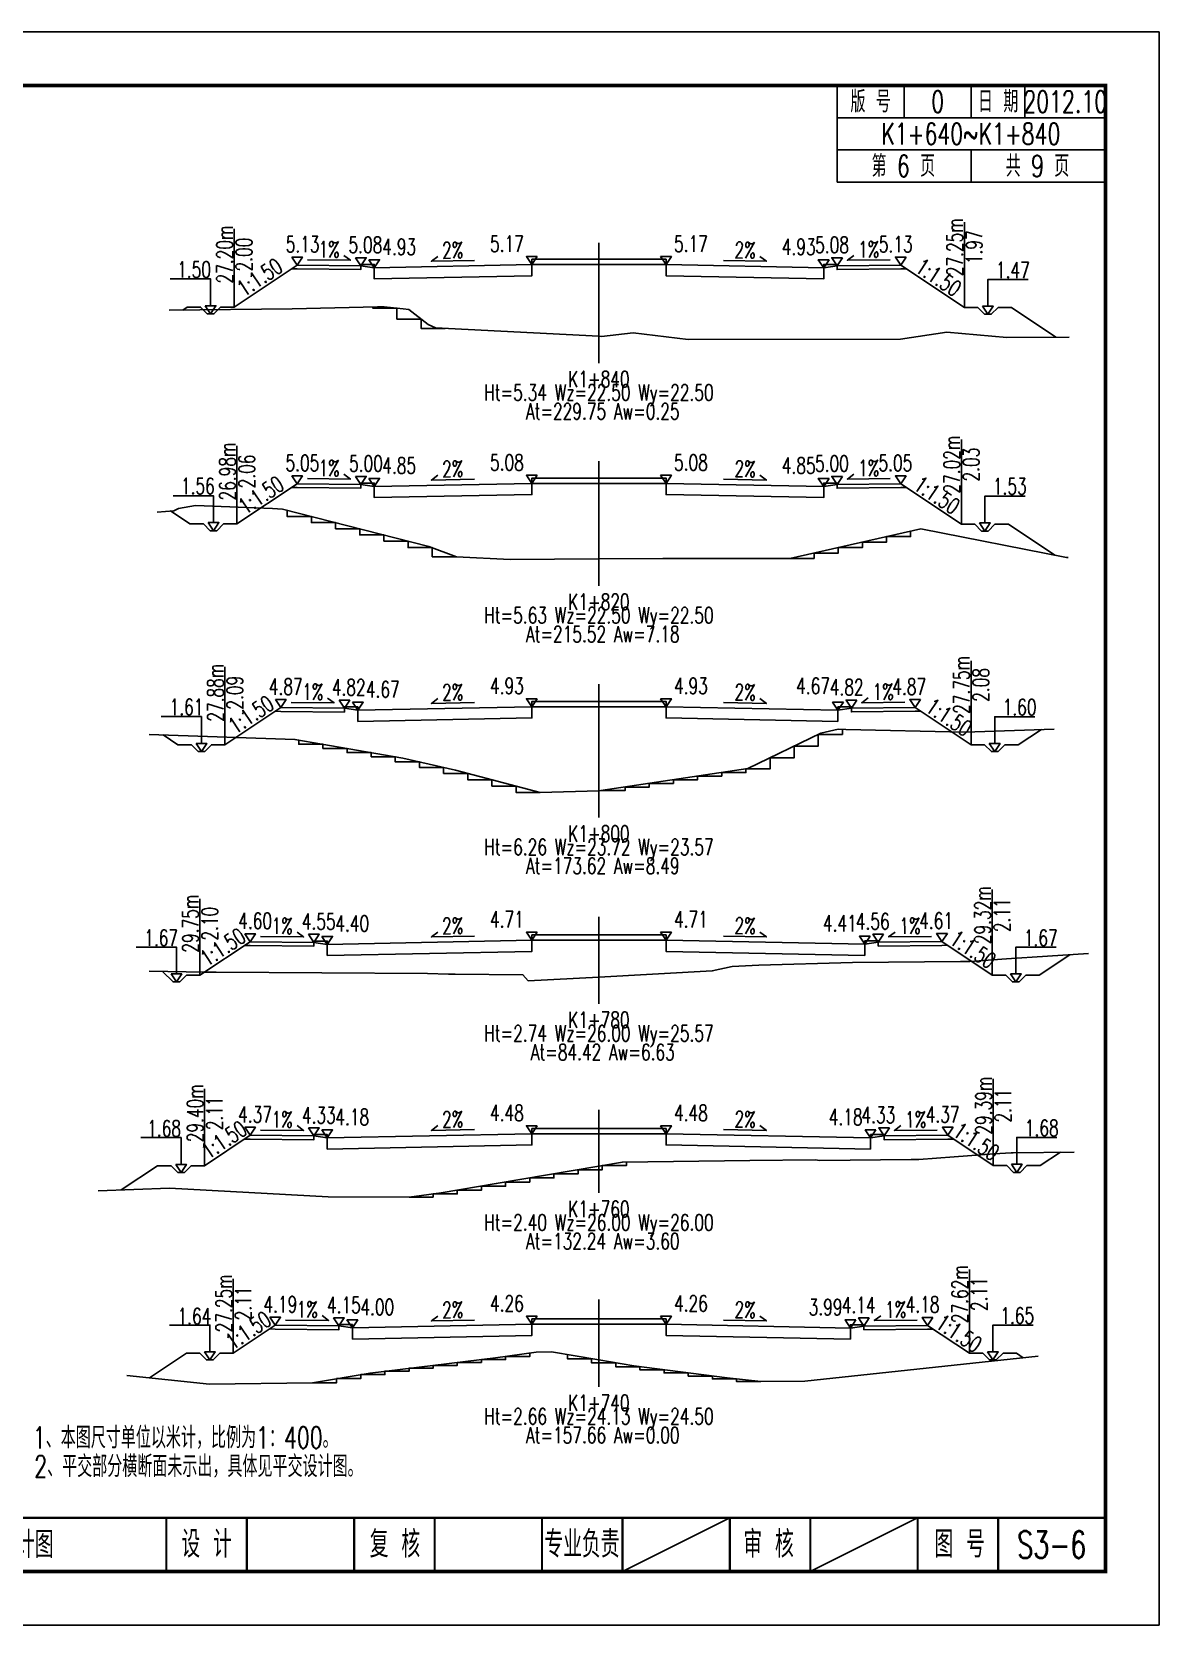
# Model space of a CAD drawing. Header units: inches. Extents: x 421 to 4881, y 2205 to 2769.
# Drawn here: x 3156 to 3366.1, y 2205.2 to 2502.2 of the extents above; entities that cross this region are included whole.
import ezdxf
from ezdxf.enums import TextEntityAlignment as Align

# ---------------------------------------------------------------- set-up
doc = ezdxf.new("R2010")
doc.units = ezdxf.units.IN
for name, color, linetype in [('dmx', 2, 'Continuous'), ('fengd', 3, 'Continuous'), ('lc', 3, 'Continuous'), ('shuju', 3, 'Continuous'), ('sjx', 1, 'Continuous'), ('zhix', 4, 'ByLayer'), ('右标高', 3, 'Continuous'), ('右标高1', 3, 'Continuous'), ('图框', 7, 'Continuous'), ('左标高', 3, 'Continuous'), ('左标高1', 3, 'Continuous'), ('阶梯', 4, 'Continuous'), ('附加板块标注A', 3, 'Continuous')]:
    doc.layers.add(name, color=color, linetype=linetype)
doc.styles.get("Standard").update_dxf_attribs({"font": 'simplex1.shx', "width": 0.7, "bigfont": 'hztxt.shx'})

# ---------------------------------------------------------------- blocks, each defined once
blk = doc.blocks.new('123')
blk.add_lwpolyline([(162.39, 2636.47), (162.39, 2933.47), (-257.61, 2933.47), (-257.61, 2636.47)], close=True)

msp = doc.modelspace()

# ---------------------------------------------------------------- linework, layer by layer
at = {"layer": 'dmx'}
for points in [[(3181.64, 2450.26), (3204.51, 2450.54), (3220.43, 2450.88), (3221.7, 2450.9), (3225.25, 2450.53), (3226.27, 2450.43), (3229.85, 2447.58), (3231.22, 2446.99), (3261.7, 2445.42), (3261.7, 2445.42), (3262.17, 2445.39), (3268.09, 2446.08), (3278.34, 2444.81), (3317.89, 2444.88), (3326.52, 2446.18), (3337.7, 2445.19), (3349.35, 2445.25)], [(3179.37, 2412.64), (3182.51, 2412.89), (3183.38, 2413.31), (3186.52, 2413.84), (3200.9, 2413.33), (3202.73, 2413.19), (3230.03, 2406.24), (3235.13, 2404.3), (3245.15, 2403.78), (3261.7, 2403.9), (3261.7, 2403.9), (3273.59, 2403.99), (3297.29, 2404), (3321.69, 2409.51), (3348.84, 2404.16), (3349.16, 2404.16)], [(3177.91, 2371.19), (3205.06, 2370.25), (3225.13, 2366.79), (3235, 2364.51), (3250.76, 2360.39), (3261.7, 2360.7), (3261.7, 2360.7), (3262.08, 2360.71), (3289.46, 2364.83), (3303.06, 2371.43), (3306.27, 2372.14), (3307.69, 2372.09), (3329.91, 2371.62), (3346.52, 2372.2)], [(3177.91, 2327.05), (3188.27, 2326.87), (3189.86, 2326.9), (3190.38, 2326.89), (3229.73, 2326.63), (3233.69, 2326.52), (3234.93, 2326.5), (3247.53, 2326.38), (3248.49, 2325.26), (3261.7, 2325.97), (3261.7, 2325.97), (3282.81, 2327.11), (3286.55, 2327.95), (3291.52, 2328.17), (3308.96, 2328.7), (3329.06, 2328.88), (3330.84, 2328.89), (3331.68, 2328.9), (3337.62, 2329.33), (3352.96, 2330.33)], [(3168.39, 2286.12), (3181.69, 2286.63), (3211.22, 2285.01), (3226.31, 2284.95), (3232.29, 2285.73), (3242.57, 2287.45), (3261.7, 2290.72), (3261.7, 2290.72), (3266.07, 2291.47), (3289.79, 2291.75), (3302.03, 2291.86), (3302.81, 2291.77), (3319.86, 2291.96), (3320.05, 2291.96), (3321.32, 2291.97), (3327.87, 2292.43), (3335.33, 2293.03), (3338.52, 2293.19), (3338.92, 2293.22), (3350.26, 2293.34)], [(3173.75, 2251.7), (3189.16, 2250.05), (3208.31, 2250.34), (3219.05, 2252.15), (3242.43, 2254.98), (3250.01, 2256.02), (3252.89, 2256.09), (3261.7, 2254.58), (3261.7, 2254.58), (3268.19, 2253.46), (3285.57, 2251.24), (3291.84, 2250.55), (3300.06, 2250.64), (3343.54, 2255.32)]]:
    msp.add_lwpolyline(points, dxfattribs=at)
at = {"layer": 'fengd'}
for points in [[(3249.2, 2458.76), (3249.2, 2459.76), (3261.7, 2459.76), (3261.7, 2459.76), (3274.2, 2459.76), (3274.2, 2458.76)], [(3217.33, 2458.55), (3217.33, 2458.8), (3219.83, 2458.8), (3219.83, 2458.17)], [(3306.08, 2458.55), (3306.08, 2458.8), (3303.58, 2458.8), (3303.58, 2458.17)], [(3217.33, 2417.78), (3217.33, 2418.03), (3219.83, 2418.03), (3219.83, 2417.4)], [(3249.2, 2417.99), (3249.2, 2418.99), (3261.7, 2418.99), (3261.7, 2418.99), (3274.2, 2418.99), (3274.2, 2417.99)], [(3306.08, 2417.78), (3306.08, 2418.03), (3303.58, 2418.03), (3303.58, 2417.4)], [(3214.28, 2376.07), (3214.28, 2376.32), (3216.78, 2376.32), (3216.78, 2375.69)], [(3249.2, 2376.34), (3249.2, 2377.34), (3261.7, 2377.34), (3261.7, 2377.34), (3274.2, 2377.34), (3274.2, 2376.34)], [(3308.75, 2376.08), (3308.75, 2376.33), (3306.25, 2376.33), (3306.25, 2375.7)], [(3208.58, 2332.43), (3208.58, 2332.68), (3211.08, 2332.68), (3211.08, 2332.05)], [(3249.2, 2332.82), (3249.2, 2333.82), (3261.7, 2333.82), (3261.7, 2333.82), (3274.2, 2333.82), (3274.2, 2332.82)], [(3313.75, 2332.45), (3313.75, 2332.7), (3311.25, 2332.7), (3311.25, 2332.08)], [(3208.58, 2296.34), (3208.58, 2296.59), (3211.08, 2296.59), (3211.08, 2295.97)], [(3249.2, 2296.73), (3249.2, 2297.73), (3261.7, 2297.73), (3261.7, 2297.73), (3274.2, 2297.73), (3274.2, 2296.73)], [(3314.83, 2296.34), (3314.83, 2296.59), (3312.33, 2296.59), (3312.33, 2295.97)], [(3213.25, 2260.93), (3213.25, 2261.18), (3215.75, 2261.18), (3215.75, 2260.56)], [(3249.2, 2261.23), (3249.2, 2262.23), (3261.7, 2262.23), (3261.7, 2262.23), (3274.2, 2262.23), (3274.2, 2261.23)], [(3311.08, 2260.91), (3311.08, 2261.16), (3308.58, 2261.16), (3308.58, 2260.54)]]:
    msp.add_lwpolyline(points, dxfattribs=at)
at = {"layer": 'lc'}
for points in [[(3249.2, 2458.76), (3249.2, 2456.68), (3219.83, 2456.1), (3219.83, 2458.17), (3217.33, 2458.55), (3217.33, 2457.85), (3205.45, 2457.97), (3204.42, 2457.98)], [(3274.2, 2458.76), (3274.2, 2456.68), (3303.58, 2456.1), (3303.58, 2458.17), (3306.08, 2458.55), (3306.08, 2457.85), (3317.95, 2457.97), (3318.98, 2457.98)], [(3249.2, 2417.99), (3249.2, 2415.91), (3219.83, 2415.33), (3219.83, 2417.4), (3217.33, 2417.78), (3217.33, 2417.08), (3205.45, 2417.19), (3204.42, 2417.2)], [(3274.2, 2417.99), (3274.2, 2415.91), (3303.58, 2415.33), (3303.58, 2417.4), (3306.08, 2417.78), (3306.08, 2417.08), (3317.95, 2417.19), (3318.98, 2417.2)], [(3216.78, 2373.62), (3216.78, 2375.69), (3214.28, 2376.07), (3214.28, 2375.37), (3202.4, 2375.49), (3201.37, 2375.5)], [(3249.2, 2376.34), (3249.2, 2374.27), (3216.78, 2373.62)], [(3274.2, 2376.34), (3274.2, 2374.27), (3306.25, 2373.63)], [(3306.25, 2373.63), (3306.25, 2375.7), (3308.75, 2376.08), (3308.75, 2375.38), (3320.63, 2375.5), (3321.66, 2375.51)], [(3211.08, 2329.98), (3211.08, 2332.05), (3208.58, 2332.43), (3208.58, 2331.73), (3196.7, 2331.85), (3195.67, 2331.86)], [(3249.2, 2332.82), (3249.2, 2330.74), (3211.08, 2329.98)], [(3274.2, 2332.82), (3274.2, 2330.74), (3311.25, 2330)], [(3311.25, 2330), (3311.25, 2332.08), (3313.75, 2332.45), (3313.75, 2331.75), (3325.63, 2331.87), (3326.66, 2331.88)], [(3211.08, 2293.89), (3211.08, 2295.97), (3208.58, 2296.34), (3208.58, 2295.64), (3196.7, 2295.76), (3195.67, 2295.77)], [(3249.2, 2296.73), (3249.2, 2294.66), (3211.08, 2293.89)], [(3274.2, 2296.73), (3274.2, 2294.66), (3312.33, 2293.89)], [(3312.33, 2293.89), (3312.33, 2295.97), (3314.83, 2296.34), (3314.83, 2295.64), (3326.7, 2295.76), (3327.73, 2295.77)], [(3215.75, 2258.48), (3215.75, 2260.56), (3213.25, 2260.93), (3213.25, 2260.23), (3201.38, 2260.35), (3200.34, 2260.36)], [(3249.2, 2261.23), (3249.2, 2259.15), (3215.75, 2258.48)], [(3274.2, 2261.23), (3274.2, 2259.15), (3308.58, 2258.46)], [(3308.58, 2258.46), (3308.58, 2260.54), (3311.08, 2260.91), (3311.08, 2260.21), (3322.95, 2260.33), (3323.98, 2260.34)]]:
    msp.add_lwpolyline(points, dxfattribs=at)
at = {"layer": 'shuju'}
for p, q in [((3193.71, 2450.84), (3193.71, 2465.42)), ((3329.82, 2450.76), (3329.82, 2466.71)), ((3194.24, 2410.42), (3194.24, 2424.97)), ((3329.25, 2410.36), (3329.25, 2426.15)), ((3192, 2369.26), (3192, 2383.79)), ((3331.08, 2369.23), (3331.08, 2384.89)), ((3187.33, 2326.3), (3187.33, 2340.54)), ((3335.01, 2326.31), (3335.01, 2342.28)), ((3188.21, 2290.8), (3188.21, 2305.14)), ((3335.19, 2290.81), (3335.19, 2306.98)), ((3193.57, 2255.85), (3193.57, 2269.7)), ((3330.75, 2255.84), (3330.75, 2271.43))]:
    msp.add_line(p, q, dxfattribs=at)
for points in [[(3207.4, 2459.65), (3215.4, 2459.57), (3214.19, 2460.46)], [(3231.69, 2460.29), (3230.49, 2459.39), (3238.49, 2459.55)], [(3284.91, 2459.55), (3292.91, 2459.39), (3291.71, 2460.29)], [(3309.21, 2460.46), (3308, 2459.57), (3316, 2459.65)], [(3181.83, 2456.09), (3189.33, 2456.09), (3189.33, 2451.09)], [(3341.69, 2456.01), (3334.19, 2456.01), (3334.19, 2451.01)], [(3207.4, 2418.87), (3215.4, 2418.79), (3214.19, 2419.69)], [(3231.69, 2419.52), (3230.49, 2418.61), (3238.49, 2418.77)], [(3284.91, 2418.77), (3292.91, 2418.61), (3291.71, 2419.52)], [(3309.21, 2419.69), (3308, 2418.79), (3316, 2418.87)], [(3182.37, 2415.67), (3189.87, 2415.67), (3189.87, 2410.67)], [(3341.12, 2415.61), (3333.62, 2415.61), (3333.62, 2410.61)], [(3204.35, 2377.17), (3212.35, 2377.09), (3211.14, 2377.98)], [(3231.69, 2377.88), (3230.49, 2376.97), (3238.49, 2377.13)], [(3284.91, 2377.13), (3292.91, 2376.97), (3291.71, 2377.88)], [(3311.88, 2377.99), (3310.68, 2377.1), (3318.68, 2377.18)], [(3180.12, 2374.51), (3187.62, 2374.51), (3187.62, 2369.51)], [(3342.95, 2374.48), (3335.45, 2374.48), (3335.45, 2369.48)], [(3175.46, 2331.55), (3182.96, 2331.55), (3182.96, 2326.55)], [(3198.65, 2333.53), (3206.65, 2333.45), (3205.44, 2334.34)], [(3231.69, 2334.35), (3230.49, 2333.44), (3238.49, 2333.6)], [(3284.91, 2333.6), (3292.91, 2333.44), (3291.71, 2334.35)], [(3316.88, 2334.36), (3315.68, 2333.47), (3323.68, 2333.55)], [(3346.89, 2331.56), (3339.39, 2331.56), (3339.39, 2326.56)], [(3176.34, 2296.05), (3183.84, 2296.05), (3183.84, 2291.05)], [(3198.65, 2297.44), (3206.65, 2297.36), (3205.44, 2298.26)], [(3231.69, 2298.26), (3230.49, 2297.36), (3238.49, 2297.52)], [(3284.91, 2297.52), (3292.91, 2297.36), (3291.71, 2298.26)], [(3317.96, 2298.26), (3316.75, 2297.36), (3324.75, 2297.44)], [(3347.06, 2296.06), (3339.56, 2296.06), (3339.56, 2291.06)], [(3181.7, 2261.1), (3189.2, 2261.1), (3189.2, 2256.1)], [(3203.32, 2262.03), (3211.32, 2261.95), (3210.12, 2262.85)], [(3231.69, 2262.76), (3230.49, 2261.85), (3238.49, 2262.01)], [(3284.91, 2262.01), (3292.91, 2261.85), (3291.71, 2262.76)], [(3314.21, 2262.83), (3313, 2261.93), (3321, 2262.01)], [(3342.62, 2261.09), (3335.12, 2261.09), (3335.12, 2256.09)]]:
    msp.add_lwpolyline(points, dxfattribs=at)
for points in [[(3188.33, 2451.09), (3190.33, 2451.09), (3189.33, 2449.59)], [(3333.19, 2451.01), (3335.19, 2451.01), (3334.19, 2449.51)], [(3188.87, 2410.67), (3190.87, 2410.67), (3189.87, 2409.17)], [(3332.62, 2410.61), (3334.62, 2410.61), (3333.62, 2409.11)], [(3186.62, 2369.51), (3188.62, 2369.51), (3187.62, 2368.01)], [(3334.45, 2369.48), (3336.45, 2369.48), (3335.45, 2367.98)], [(3181.96, 2326.55), (3183.96, 2326.55), (3182.96, 2325.05)], [(3338.39, 2326.56), (3340.39, 2326.56), (3339.39, 2325.06)], [(3182.84, 2291.05), (3184.84, 2291.05), (3183.84, 2289.55)], [(3338.56, 2291.06), (3340.56, 2291.06), (3339.56, 2289.56)], [(3188.2, 2256.1), (3190.2, 2256.1), (3189.2, 2254.6)], [(3334.12, 2256.09), (3336.12, 2256.09), (3335.12, 2254.59)]]:
    msp.add_lwpolyline(points, close=True, dxfattribs=at)
at = {"layer": 'sjx'}
for points in [[(3184.14, 2450.29), (3184.96, 2450.84), (3187.46, 2450.84), (3188.71, 2449.59), (3189.96, 2449.59), (3191.21, 2450.84), (3193.71, 2450.84), (3193.71, 2450.84), (3205.45, 2458.67), (3205.45, 2458.67), (3217.33, 2458.55), (3219.83, 2458.17), (3219.83, 2458.17), (3219.83, 2458.17), (3249.2, 2458.76), (3261.7, 2458.76), (3274.2, 2458.76), (3303.58, 2458.17), (3303.58, 2458.17), (3303.58, 2458.17), (3306.08, 2458.55), (3317.95, 2458.67), (3317.95, 2458.67), (3329.82, 2450.76), (3329.82, 2450.76), (3332.32, 2450.76), (3333.57, 2449.51), (3334.82, 2449.51), (3336.07, 2450.76), (3338.57, 2450.76), (3346.85, 2445.23)], [(3181.87, 2412.84), (3185.49, 2410.42), (3187.99, 2410.42), (3189.24, 2409.17), (3190.49, 2409.17), (3191.74, 2410.42), (3194.24, 2410.42), (3194.24, 2410.42), (3205.45, 2417.89), (3205.45, 2417.89), (3217.33, 2417.78), (3219.83, 2417.4), (3219.83, 2417.4), (3219.83, 2417.4), (3249.2, 2417.99), (3261.7, 2417.99), (3274.2, 2417.99), (3303.58, 2417.4), (3303.58, 2417.4), (3303.58, 2417.4), (3306.08, 2417.78), (3317.95, 2417.89), (3317.95, 2417.89), (3329.25, 2410.36), (3329.25, 2410.36), (3331.75, 2410.36), (3333, 2409.11), (3334.25, 2409.11), (3335.5, 2410.36), (3338, 2410.36), (3346.66, 2404.59)], [(3180.48, 2371.1), (3183.25, 2369.26), (3185.75, 2369.26), (3187, 2368.01), (3188.25, 2368.01), (3189.5, 2369.26), (3192, 2369.26), (3192, 2369.26), (3202.4, 2376.19), (3202.4, 2376.19), (3214.28, 2376.07), (3216.78, 2375.69), (3216.78, 2375.69), (3216.78, 2375.69)], [(3216.78, 2375.69), (3216.78, 2375.69), (3216.78, 2375.69), (3249.2, 2376.34), (3261.7, 2376.34), (3274.2, 2376.34), (3306.25, 2375.7), (3306.25, 2375.7), (3306.25, 2375.7)], [(3306.25, 2375.7), (3306.25, 2375.7), (3306.25, 2375.7), (3308.75, 2376.08), (3320.63, 2376.2), (3320.63, 2376.2), (3331.08, 2369.23), (3331.08, 2369.23), (3333.58, 2369.23), (3334.83, 2367.98), (3336.08, 2367.98), (3337.33, 2369.23), (3339.83, 2369.23), (3344.16, 2372.12)], [(3180.38, 2327), (3182.33, 2325.05), (3183.58, 2325.05), (3184.83, 2326.3), (3187.33, 2326.3), (3187.33, 2326.3), (3196.7, 2332.55), (3196.7, 2332.55), (3208.58, 2332.43), (3211.08, 2332.05), (3211.08, 2332.05), (3211.08, 2332.05)], [(3211.08, 2332.05), (3211.08, 2332.05), (3211.08, 2332.05), (3249.2, 2332.82), (3261.7, 2332.82), (3274.2, 2332.82), (3311.25, 2332.08), (3311.25, 2332.08), (3311.25, 2332.08)], [(3311.25, 2332.08), (3311.25, 2332.08), (3311.25, 2332.08), (3313.75, 2332.45), (3325.63, 2332.57), (3325.63, 2332.57), (3335.01, 2326.31), (3335.01, 2326.31), (3337.51, 2326.31), (3338.76, 2325.06), (3340.01, 2325.06), (3341.26, 2326.31), (3343.76, 2326.31), (3349.44, 2330.1)], [(3172.68, 2286.28), (3179.46, 2290.8), (3181.96, 2290.8), (3183.21, 2289.55), (3184.46, 2289.55), (3185.71, 2290.8), (3188.21, 2290.8), (3188.21, 2290.8), (3196.7, 2296.46), (3196.7, 2296.46), (3208.58, 2296.34), (3211.08, 2295.97), (3211.08, 2295.97), (3211.08, 2295.97)], [(3211.08, 2295.97), (3211.08, 2295.97), (3211.08, 2295.97), (3249.2, 2296.73), (3261.7, 2296.73), (3274.2, 2296.73), (3312.33, 2295.97), (3312.33, 2295.97), (3312.33, 2295.97)], [(3312.33, 2295.97), (3312.33, 2295.97), (3312.33, 2295.97), (3314.83, 2296.34), (3326.7, 2296.46), (3326.7, 2296.46), (3335.19, 2290.81), (3335.19, 2290.81), (3337.69, 2290.81), (3338.94, 2289.56), (3340.19, 2289.56), (3341.44, 2290.81), (3343.94, 2290.81), (3347.7, 2293.32)], [(3177.93, 2251.25), (3184.82, 2255.85), (3187.32, 2255.85), (3188.57, 2254.6), (3189.82, 2254.6), (3191.07, 2255.85), (3193.57, 2255.85), (3193.57, 2255.85), (3201.38, 2261.05), (3201.38, 2261.05), (3213.25, 2260.93), (3215.75, 2260.56), (3215.75, 2260.56), (3215.75, 2260.56)], [(3215.75, 2260.56), (3215.75, 2260.56), (3215.75, 2260.56), (3249.2, 2261.23), (3261.7, 2261.23), (3274.2, 2261.23), (3308.58, 2260.54), (3308.58, 2260.54), (3308.58, 2260.54)], [(3308.58, 2260.54), (3308.58, 2260.54), (3308.58, 2260.54), (3311.08, 2260.91), (3322.95, 2261.03), (3322.95, 2261.03), (3330.75, 2255.84), (3330.75, 2255.84), (3333.25, 2255.84), (3334.5, 2254.59), (3335.75, 2254.59), (3337, 2255.84), (3339.5, 2255.84), (3340.73, 2255.01)]]:
    msp.add_lwpolyline(points, dxfattribs=at)
at = {"layer": 'zhix'}
for p, q in [((3261.7, 2462.83), (3261.7, 2440.42)), ((3261.7, 2422.11), (3261.7, 2398.9)), ((3261.7, 2380.55), (3261.7, 2355.7)), ((3261.7, 2337.16), (3261.7, 2320.97)), ((3261.7, 2301.22), (3261.7, 2285.72)), ((3261.7, 2265.86), (3261.7, 2249.58))]:
    msp.add_line(p, q, dxfattribs=at)
at = {"layer": '右标高'}
for points in [[(3250.2, 2460.26), (3248.2, 2460.26), (3249.2, 2458.76)], [(3250.2, 2419.49), (3248.2, 2419.49), (3249.2, 2417.99)], [(3250.2, 2377.84), (3248.2, 2377.84), (3249.2, 2376.34)], [(3250.2, 2334.32), (3248.2, 2334.32), (3249.2, 2332.82)], [(3250.2, 2298.23), (3248.2, 2298.23), (3249.2, 2296.73)], [(3250.2, 2262.73), (3248.2, 2262.73), (3249.2, 2261.23)]]:
    msp.add_lwpolyline(points, close=True, dxfattribs=at)
at = {"layer": '右标高1'}
for points in [[(3218.83, 2459.67), (3220.83, 2459.67), (3219.83, 2458.17)], [(3218.83, 2418.9), (3220.83, 2418.9), (3219.83, 2417.4)], [(3215.78, 2377.19), (3217.78, 2377.19), (3216.78, 2375.69)], [(3210.08, 2333.55), (3212.08, 2333.55), (3211.08, 2332.05)], [(3210.08, 2297.47), (3212.08, 2297.47), (3211.08, 2295.97)], [(3214.75, 2262.06), (3216.75, 2262.06), (3215.75, 2260.56)]]:
    msp.add_lwpolyline(points, close=True, dxfattribs=at)
at = {"layer": '图框'}
for p, q in [((3306.09, 2474.15), (3306.09, 2492.15)), ((3318.59, 2486.15), (3318.59, 2492.15)), ((3331.09, 2486.15), (3331.09, 2492.15)), ((3341.09, 2486.15), (3341.09, 2492.15)), ((3306.09, 2486.15), (3356.09, 2486.15)), ((3306.09, 2480.15), (3356.09, 2480.15)), ((3331.09, 2474.15), (3331.09, 2480.15)), ((3306.09, 2474.15), (3356.09, 2474.15)), ((3266.09, 2215.15), (3286.09, 2225.15)), ((3321.09, 2225.15), (3301.09, 2215.15))]:
    msp.add_line(p, q, dxfattribs=at)
for points, const_width in [([(3356.09, 2492.15), (2976.09, 2492.15), (2976.09, 2215.15), (3356.09, 2215.15), (3356.09, 2492.15)], 0.7), ([(2976.09, 2225.15), (3356.09, 2225.15)], 0.4), ([(3181.09, 2215.15), (3181.09, 2225.15)], 0.4), ([(3196.09, 2215.15), (3196.09, 2225.15)], 0.4), ([(3216.09, 2215.15), (3216.09, 2225.15)], 0.4), ([(3231.09, 2215.15), (3231.09, 2225.15)], 0.4), ([(3251.09, 2215.15), (3251.09, 2225.15)], 0.4), ([(3251.09, 2215.15), (3251.09, 2225.15)], 0.4), ([(3266.09, 2215.15), (3266.09, 2225.15)], 0.4), ([(3286.09, 2215.15), (3286.09, 2225.15)], 0.4), ([(3301.09, 2215.15), (3301.09, 2225.15)], 0.4), ([(3321.09, 2215.15), (3321.09, 2225.15)], 0.4), ([(3336.09, 2215.15), (3336.09, 2225.15)], 0.4)]:
    msp.add_lwpolyline(points, dxfattribs=dict(at, const_width=const_width))
at = {"layer": '左标高'}
for points in [[(3273.2, 2460.26), (3275.2, 2460.26), (3274.2, 2458.76)], [(3273.2, 2419.49), (3275.2, 2419.49), (3274.2, 2417.99)], [(3273.2, 2377.84), (3275.2, 2377.84), (3274.2, 2376.34)], [(3273.2, 2334.32), (3275.2, 2334.32), (3274.2, 2332.82)], [(3273.2, 2298.23), (3275.2, 2298.23), (3274.2, 2296.73)], [(3273.2, 2262.73), (3275.2, 2262.73), (3274.2, 2261.23)]]:
    msp.add_lwpolyline(points, close=True, dxfattribs=at)
at = {"layer": '左标高1'}
for points in [[(3304.58, 2459.67), (3302.58, 2459.67), (3303.58, 2458.17)], [(3304.58, 2418.9), (3302.58, 2418.9), (3303.58, 2417.4)], [(3307.25, 2377.2), (3305.25, 2377.2), (3306.25, 2375.7)], [(3312.25, 2333.58), (3310.25, 2333.58), (3311.25, 2332.08)], [(3313.33, 2297.47), (3311.33, 2297.47), (3312.33, 2295.97)], [(3309.58, 2262.04), (3307.58, 2262.04), (3308.58, 2260.54)]]:
    msp.add_lwpolyline(points, close=True, dxfattribs=at)
at = {"layer": '阶梯'}
for points in [[(3219.56, 2450.86), (3219.56, 2450.65), (3224.06, 2450.65), (3224.06, 2448.61), (3228.56, 2448.61), (3228.56, 2446.89), (3233.06, 2446.89)], [(3203.63, 2412.96), (3203.63, 2411.81), (3208.13, 2411.81), (3208.13, 2410.67), (3212.63, 2410.67), (3212.63, 2409.52), (3217.13, 2409.52), (3217.13, 2408.38), (3221.63, 2408.38), (3221.63, 2407.24), (3226.13, 2407.24), (3226.13, 2406.01), (3230.63, 2406.01), (3230.63, 2404.3), (3235.13, 2404.3)], [(3319.79, 2409.08), (3319.79, 2408.06), (3315.29, 2408.06), (3315.29, 2407.04), (3310.79, 2407.04), (3310.79, 2406.03), (3306.29, 2406.03), (3306.29, 2405.01), (3301.79, 2405.01), (3301.79, 2404), (3297.29, 2404)], [(3205.76, 2370.13), (3205.76, 2369.35), (3210.26, 2369.35), (3210.26, 2368.57), (3214.76, 2368.57), (3214.76, 2367.8), (3219.26, 2367.8), (3219.26, 2367.02), (3223.76, 2367.02), (3223.76, 2366.06), (3228.26, 2366.06), (3228.26, 2365.03), (3232.76, 2365.03), (3232.76, 2363.92), (3237.26, 2363.92), (3237.26, 2362.74), (3241.76, 2362.74), (3241.76, 2361.57), (3246.26, 2361.57), (3246.26, 2360.39), (3250.76, 2360.39)], [(3307.08, 2372.11), (3307.08, 2371.2), (3302.58, 2371.2), (3302.58, 2369.01), (3298.08, 2369.01), (3298.08, 2366.82), (3293.58, 2366.82), (3293.58, 2364.77), (3289.08, 2364.77), (3289.08, 2364.09), (3284.58, 2364.09), (3284.58, 2363.42), (3280.08, 2363.42), (3280.08, 2362.74), (3275.58, 2362.74), (3275.58, 2362.07), (3271.08, 2362.07), (3271.08, 2361.39), (3266.58, 2361.39), (3266.58, 2360.71), (3262.08, 2360.71)], [(3266.81, 2291.48), (3266.81, 2290.82), (3262.31, 2290.82), (3262.31, 2290.05), (3257.81, 2290.05), (3257.81, 2289.28), (3253.31, 2289.28), (3253.31, 2288.51), (3248.81, 2288.51), (3248.81, 2287.74), (3244.31, 2287.74), (3244.31, 2286.98), (3239.81, 2286.98), (3239.81, 2286.23), (3235.31, 2286.23), (3235.31, 2285.53), (3230.81, 2285.53), (3230.81, 2284.95), (3226.31, 2284.95)], [(3248.81, 2255.86), (3248.81, 2255.23), (3244.31, 2255.23), (3244.31, 2254.66), (3239.81, 2254.66), (3239.81, 2254.12), (3235.31, 2254.12), (3235.31, 2253.57), (3230.81, 2253.57), (3230.81, 2253.03), (3226.31, 2253.03), (3226.31, 2252.48), (3221.81, 2252.48), (3221.81, 2251.86), (3217.31, 2251.86), (3217.31, 2251.1), (3212.81, 2251.1), (3212.81, 2250.34), (3208.31, 2250.34)], [(3255.84, 2255.59), (3255.84, 2254.81), (3260.34, 2254.81), (3260.34, 2254.04), (3264.84, 2254.04), (3264.84, 2253.31), (3269.34, 2253.31), (3269.34, 2252.74), (3273.84, 2252.74), (3273.84, 2252.16), (3278.34, 2252.16), (3278.34, 2251.59), (3282.84, 2251.59), (3282.84, 2251.05), (3287.34, 2251.05), (3287.34, 2250.55), (3291.84, 2250.55)]]:
    msp.add_lwpolyline(points, dxfattribs=at)
at = {"layer": '附加板块标注A'}
for points in [[(3204.45, 2460.17), (3206.45, 2460.17), (3205.45, 2458.67)], [(3216.33, 2460.05), (3218.33, 2460.05), (3217.33, 2458.55)], [(3307.08, 2460.05), (3305.08, 2460.05), (3306.08, 2458.55)], [(3318.95, 2460.17), (3316.95, 2460.17), (3317.95, 2458.67)], [(3204.45, 2419.39), (3206.45, 2419.39), (3205.45, 2417.89)], [(3216.33, 2419.28), (3218.33, 2419.28), (3217.33, 2417.78)], [(3307.08, 2419.28), (3305.08, 2419.28), (3306.08, 2417.78)], [(3318.95, 2419.39), (3316.95, 2419.39), (3317.95, 2417.89)], [(3201.4, 2377.69), (3203.4, 2377.69), (3202.4, 2376.19)], [(3213.28, 2377.57), (3215.28, 2377.57), (3214.28, 2376.07)], [(3309.75, 2377.58), (3307.75, 2377.58), (3308.75, 2376.08)], [(3321.63, 2377.7), (3319.63, 2377.7), (3320.63, 2376.2)], [(3195.7, 2334.05), (3197.7, 2334.05), (3196.7, 2332.55)], [(3207.58, 2333.93), (3209.58, 2333.93), (3208.58, 2332.43)], [(3314.75, 2333.95), (3312.75, 2333.95), (3313.75, 2332.45)], [(3326.63, 2334.07), (3324.63, 2334.07), (3325.63, 2332.57)], [(3195.7, 2297.96), (3197.7, 2297.96), (3196.7, 2296.46)], [(3207.58, 2297.84), (3209.58, 2297.84), (3208.58, 2296.34)], [(3315.83, 2297.84), (3313.83, 2297.84), (3314.83, 2296.34)], [(3327.7, 2297.96), (3325.7, 2297.96), (3326.7, 2296.46)], [(3200.38, 2262.55), (3202.38, 2262.55), (3201.38, 2261.05)], [(3212.25, 2262.43), (3214.25, 2262.43), (3213.25, 2260.93)], [(3312.08, 2262.41), (3310.08, 2262.41), (3311.08, 2260.91)], [(3323.95, 2262.53), (3321.95, 2262.53), (3322.95, 2261.03)]]:
    msp.add_lwpolyline(points, close=True, dxfattribs=at)

# ---------------------------------------------------------------- block references
msp.add_blockref('123', (3203.7, -431.32))

# ---------------------------------------------------------------- texts
at = {"width": 0.7}
for tag, text, p in [('路基横断面设计图', '图 纸 名 称', (3146.09, 2220.15)), ('S3-6', '1S5-13', (3346.09, 2220.15))]:
    msp.add_attdef(tag, text=text, height=5, dxfattribs=at).set_placement(p, align=Align.MIDDLE_CENTER)
at = {"layer": 'shuju', "width": 0.7}
for s, rotation, p in [('27.20m', 90, (3191.96, 2460.65)), ('27.25m', 90, (3328.02, 2462.01)), ('2.00', 90, (3195.56, 2460.65)), ('1%', 359.4271, (3211.42, 2461.61)), ('2%', 1.1458, (3234.45, 2461.47)), ('2%', 358.8542, (3288.95, 2461.47)), ('1%', 0.5729, (3311.98, 2461.61)), ('1.97', 90, (3331.62, 2462.01)), ('1:1.50', 33.6901, (3198.47, 2456.42)), ('1:1.50', 326.3099, (3324.99, 2456.38)), ('27.02m', 90, (3327.45, 2421.49)), ('26.98m', 90, (3192.49, 2420.21)), ('2.03', 90, (3331.05, 2421.49)), ('2.06', 90, (3196.09, 2420.21)), ('1%', 359.4271, (3211.42, 2420.83)), ('2%', 1.1458, (3234.45, 2420.69)), ('2%', 358.8542, (3288.95, 2420.69)), ('1%', 0.5729, (3311.98, 2420.83)), ('1:1.50', 33.6901, (3198.74, 2415.82)), ('1:1.50', 326.3099, (3324.71, 2415.79)), ('27.75m', 90, (3329.28, 2380.42)), ('27.88m', 90, (3190.25, 2378.96)), ('2.08', 90, (3332.88, 2380.42)), ('2.09', 90, (3193.85, 2378.96)), ('1%', 359.4271, (3208.37, 2379.13)), ('2%', 1.1458, (3234.45, 2379.05)), ('2%', 358.8542, (3288.95, 2379.05)), ('1%', 0.5729, (3314.66, 2379.14)), ('1:1.50', 33.6901, (3196.87, 2374.9)), ('1:1.50', 326.3099, (3326.96, 2374.38)), ('29.75m', 90, (3185.58, 2335.91)), ('29.32m', 90, (3333.21, 2337.49)), ('2.10', 90, (3189.18, 2335.91)), ('2.11', 90, (3336.81, 2337.49)), ('1:1.50', 33.6901, (3191.61, 2331.56)), ('1%', 359.4271, (3202.67, 2335.49)), ('2%', 1.1458, (3234.45, 2335.52)), ('2%', 358.8542, (3288.95, 2335.52)), ('1%', 0.5729, (3319.66, 2335.51)), ('1:1.50', 326.3099, (3331.43, 2331.11)), ('29.40m', 90, (3186.46, 2300.57)), ('29.39m', 90, (3333.39, 2301.99)), ('2.11', 90, (3190.06, 2300.57)), ('2.11', 90, (3336.99, 2301.99)), ('1:1.50', 33.6901, (3191.83, 2295.62)), ('1%', 359.4271, (3202.67, 2299.4)), ('2%', 1.1458, (3234.45, 2299.44)), ('2%', 358.8542, (3288.95, 2299.44)), ('1%', 0.5729, (3320.73, 2299.4)), ('1:1.50', 326.3099, (3332.05, 2295.3)), ('27.25m', 90, (3191.82, 2265.13)), ('27.62m', 90, (3328.95, 2266.85)), ('2.11', 90, (3332.55, 2266.85)), ('2.11', 90, (3195.42, 2265.13)), ('1:1.50', 33.6901, (3196.36, 2260.11)), ('1%', 359.4271, (3207.34, 2263.99)), ('2%', 1.1458, (3234.45, 2263.93)), ('2%', 358.8542, (3288.95, 2263.93)), ('1%', 0.5729, (3316.98, 2263.97)), ('1:1.50', 326.3099, (3328.81, 2259.53))]:
    msp.add_text(s, height=3, rotation=rotation, dxfattribs=at).set_placement(p, align=Align.MIDDLE)
for s, p in [('1.50', (3183.12, 2456.34)), ('1.47', (3335.69, 2456.25)), ('1.56', (3183.81, 2415.99)), ('1.53', (3335.12, 2415.93)), ('1.61', (3181.7, 2374.8)), ('1.60', (3336.95, 2374.77)), ('1.67', (3176.98, 2331.77)), ('1.67', (3340.89, 2331.76)), ('1.68', (3177.53, 2296.25)), ('1.68', (3341.06, 2296.32)), ('1.64', (3183.17, 2261.25)), ('1.65', (3336.51, 2261.35))]:
    msp.add_text(s, height=3, dxfattribs=at).set_placement(p)
for s, p in [('K1+840', (3261.7, 2437.42)), ('Ht=5.34 Wz=22.50 Wy=22.50', (3261.7, 2434.42)), (' At=229.75 Aw=0.25', (3261.7, 2431.42)), ('K1+820', (3261.7, 2395.9)), ('Ht=5.63 Wz=22.50 Wy=22.50', (3261.7, 2392.9)), (' At=215.52 Aw=7.18', (3261.7, 2389.9)), ('K1+800', (3261.7, 2352.7)), ('Ht=6.26 Wz=23.72 Wy=23.57', (3261.7, 2349.7)), (' At=173.62 Aw=8.49', (3261.7, 2346.7)), ('Ht=2.74 Wz=26.00 Wy=25.57', (3261.7, 2314.97)), ('K1+780', (3261.7, 2317.97)), (' At=84.42 Aw=6.63', (3261.7, 2311.97)), ('K1+760', (3261.7, 2282.72)), ('Ht=2.40 Wz=26.00 Wy=26.00', (3261.7, 2279.72)), (' At=132.24 Aw=3.60', (3261.7, 2276.72)), ('Ht=2.66 Wz=24.13 Wy=24.50', (3261.7, 2243.58)), ('K1+740', (3261.7, 2246.58)), (' At=157.66 Aw=0.00', (3261.7, 2240.58))]:
    msp.add_text(s, height=3, dxfattribs=at).set_placement(p, align=Align.MIDDLE)
at = {"layer": '右标高', "width": 0.7}
for s, p in [('5.17', (3247.7, 2460.26)), ('5.08', (3247.7, 2419.49)), ('4.93', (3247.7, 2377.84)), ('4.71', (3247.7, 2334.32)), ('4.48', (3247.7, 2298.23)), ('4.26', (3247.7, 2262.73))]:
    msp.add_text(s, height=3, dxfattribs=at).set_placement(p, align=Align.BOTTOM_RIGHT)
at = {"layer": '右标高1', "width": 0.7}
for s, p in [('4.93', (3221.33, 2459.67)), ('4.85', (3221.33, 2418.9)), ('4.67', (3218.28, 2377.19)), ('4.40', (3212.58, 2333.55)), ('4.18', (3212.58, 2297.47)), ('4.00', (3217.25, 2262.06))]:
    msp.add_text(s, height=3, dxfattribs=at).set_placement(p, align=Align.BOTTOM_LEFT)
at = {"layer": '图框', "width": 0.7}
for s, height, p in [('版 号', 4, (3312.34, 2489.15)), ('0', 4, (3324.84, 2489.15)), ('日 期', 4, (3336.09, 2489.15)), ('2012.10', 4, (3348.59, 2489.15)), ('K1+640~K1+840', 4, (3331, 2483.15)), ('第 6 页', 4, (3318.43, 2477.15)), ('共 9 页', 4, (3343.43, 2477.15)), ('设 计', 5, (3188.59, 2220.25)), ('复 核', 5, (3223.69, 2220.25)), ('专业负责', 5, (3258.54, 2220.25)), ('审 核', 5, (3293.31, 2220.25)), ('图 号', 5, (3328.93, 2220.25))]:
    msp.add_text(s, height=height, dxfattribs=at).set_placement(p, align=Align.MIDDLE_CENTER)
for s, p in [('   1、本图尺寸单位以米计，比例为1：400。', (3149.95, 2238.11)), ('   2、平交部分横断面未示出，具体见平交设计图。', (3150.21, 2232.75))]:
    msp.add_text(s, height=4, dxfattribs=at).set_placement(p)
at = {"layer": '左标高', "width": 0.7}
for s, p in [('5.17', (3275.7, 2460.26)), ('5.08', (3275.7, 2419.49)), ('4.93', (3275.7, 2377.84)), ('4.71', (3275.7, 2334.32)), ('4.48', (3275.7, 2298.23)), ('4.26', (3275.7, 2262.73))]:
    msp.add_text(s, height=3, dxfattribs=at).set_placement(p, align=Align.BOTTOM_LEFT)
at = {"layer": '左标高1', "width": 0.7}
for s, p in [('4.93', (3302.08, 2459.67)), ('4.85', (3302.08, 2418.9)), ('4.67', (3304.75, 2377.83)), ('4.41', (3309.75, 2333.58)), ('4.18', (3310.83, 2297.47)), ('3.99', (3307.08, 2262.04))]:
    msp.add_text(s, height=3, dxfattribs=at).set_placement(p, align=Align.BOTTOM_RIGHT)
at = {"layer": '附加板块标注A', "width": 0.7}
for s, p in [('5.13', (3203.34, 2460.17)), ('5.08', (3215.04, 2460.05)), ('5.05', (3203.3, 2419.39)), ('5.00', (3215.14, 2419.28)), ('4.87', (3200.18, 2377.69)), ('4.82', (3211.94, 2377.57)), ('4.60', (3194.49, 2334.05)), ('4.55', (3206.33, 2333.93)), ('4.37', (3194.48, 2297.96)), ('4.33', (3206.36, 2297.78)), ('4.19', (3199.19, 2262.55)), ('4.15', (3211.03, 2262.43))]:
    msp.add_text(s, height=3, dxfattribs=at).set_placement(p, align=Align.BOTTOM_LEFT)
for s, p in [('5.08', (3308.29, 2460.05)), ('5.13', (3320.17, 2460.17)), ('5.00', (3308.27, 2419.28)), ('5.05', (3320.1, 2419.39)), ('4.82', (3311.02, 2377.58)), ('4.87', (3322.68, 2377.7)), ('4.56', (3315.88, 2333.95)), ('4.61', (3327.69, 2334.07)), ('4.37', (3328.9, 2297.96)), ('4.33', (3316.93, 2297.84)), ('4.14', (3313.26, 2262.41)), ('4.18', (3325.16, 2262.53))]:
    msp.add_text(s, height=3, dxfattribs=at).set_placement(p, align=Align.BOTTOM_RIGHT)

doc.saveas('drawing.dxf')
